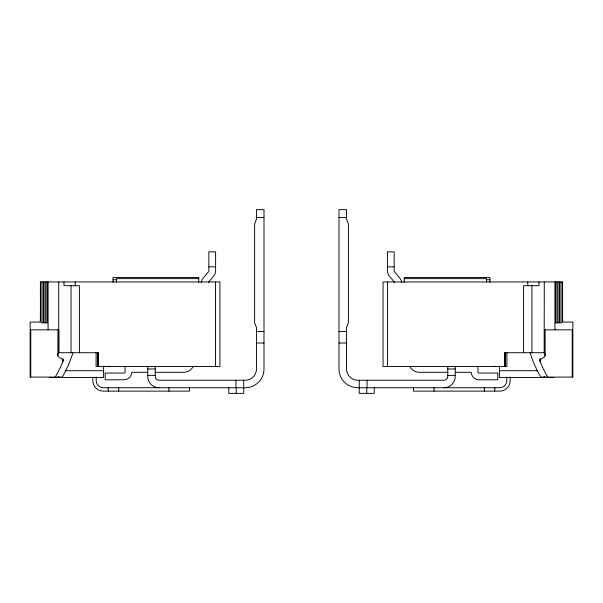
<?xml version="1.0" encoding="UTF-8"?>
<svg xmlns="http://www.w3.org/2000/svg" width="603" height="603" viewBox="0 0 603 603"><rect width="100%" height="100%" fill="white"/><g stroke="black" fill="none" stroke-linecap="round" stroke-linejoin="round"><path stroke-width="0.9" d="M545.12 329.849L545.12 355.747C544.667 358.491 540.182 357.805 539.986 360.782A11.156 4.545 3.8 0 0 540.145 361.544A514.54 209.64 3.8 0 0 547.75 377.094M55.25 377.094A514.54 209.64 -3.8 0 0 62.855 361.544A11.156 4.545 -3.8 0 0 63.014 360.782C62.177 357.428 55.325 357.526 58.491 352.725L98.297 352.725M208.352 282.536L213.65 276.068A8.623 8.623 0 0 0 215.61 270.604L215.61 251.85L208.864 251.85L208.864 270.604A1.877 1.877 0 0 1 208.434 271.787L203.128 278.254A8.623 8.623 0 0 0 201.251 282.543M256.501 217.555L264.001 217.555M338.999 217.555L346.499 217.555M208.864 266.85L215.61 266.85M387.39 266.85L394.136 266.85M198.741 278.624L116.424 278.624L116.424 282.257M404.259 278.624L486.576 278.624L486.576 282.257M113.055 279.754L116.824 279.754M486.176 279.754L489.945 279.754M45.368 322.854L43.597 322.854L43.597 281.948M47.886 322.854L46.114 322.854L46.114 281.948M555.114 322.854L556.886 322.854L556.886 281.948M557.632 322.854L559.403 322.854L559.403 281.948M544.17 329.849L572.232 329.849L572.232 377.094M256.501 331.499L264.001 331.499M338.999 331.499L346.499 331.499M256.501 343.009L264.001 343.009M338.999 343.009L346.499 343.009M504.703 352.725L544.509 352.725L545.12 355.747M147.758 368.998L155.257 368.998M447.743 368.998L455.242 368.998M65.312 370.724L103.588 370.724M499.412 370.724L537.688 370.724M147.577 372.3L131.808 372.3A7.877 7.877 0 0 1 123.947 379.8L105.193 379.8L105.193 373.046L123.947 373.046A1.123 1.123 0 0 0 125.07 371.923L125.07 366.488M155.001 372.3L183.757 372.3A10.5 10.5 0 0 0 193.111 366.564M447.999 372.3L419.243 372.3A10.5 10.5 0 0 1 409.889 366.564M455.423 372.3L471.192 372.3A7.877 7.877 0 0 0 479.053 379.8L497.807 379.8L497.807 373.046L479.053 373.046A1.123 1.123 0 0 1 477.93 371.923L477.93 366.488M147.758 375.375L155.257 375.375M447.743 375.375L455.242 375.375M49.212 377.47L103.588 377.47L103.588 366.021M553.788 377.47L499.412 377.47L499.412 366.021M394.648 282.536L389.35 276.068A8.623 8.623 0 0 1 387.39 270.604L387.39 251.85L394.136 251.85L394.136 270.604A1.877 1.877 0 0 0 394.566 271.787L399.872 278.254A8.623 8.623 0 0 1 401.749 282.543M561.921 281.948L561.921 322.854L560.074 322.854L560.074 281.948M557.994 281.948L557.994 322.854M555.476 281.948L555.476 322.854M554.918 281.948L554.918 329.849M544.283 281.948L544.17 352.725M540.137 358.747L540.137 361.544M539.986 358.906L539.986 360.782M539.014 281.948L539.014 285.694L523.608 285.694L523.608 352.725M531.929 285.671L531.929 352.725M527.761 281.948L527.761 285.694M510.176 377.011L510.176 380.621A10.5 10.5 0 0 1 499.676 391.121L413.432 391.121L413.432 387.744M506.912 352.454L506.912 366.556L383.063 366.556L383.063 281.948L562.607 281.948L562.599 318.316A3.769 0.55 -90 0 0 563.149 322.055L572.85 322.07L572.85 377.094L540.748 377.094A522.695 212.965 3.8 0 1 535.931 367.875A523.66 213.356 3.8 0 1 530.097 352.725M506.806 377.011L506.806 380.621A7.123 7.123 0 0 1 499.676 387.744L357.745 387.744A18.746 18.746 0 0 1 338.999 368.998L338.999 209.633L346.499 209.633L346.499 219.153L348.376 223.879L348.376 322.876L346.499 327.602L346.499 368.998A11.246 11.246 0 0 0 357.745 380.244L443.996 380.244A3.746 3.746 0 0 0 447.743 376.498L447.743 366.556M505.148 352.469L505.148 366.556M505.043 352.348L505.043 366.556M504.703 352.348L504.703 366.556M494.807 387.744L494.807 391.121M489.945 282.257L489.945 277.501L404.259 277.501L404.259 282.257M484.307 387.744L484.307 391.121M455.242 366.556L455.242 376.498A11.246 11.246 0 0 1 443.996 387.744M434.054 387.744L434.054 391.121M387.548 281.948L387.548 366.556M374.244 387.744L374.244 393.367L359.245 393.367L359.305 380.244M367.076 380.244L367.076 387.744M366.745 387.744L366.745 393.367M243.695 380.244L243.755 393.367L228.756 393.367L228.756 387.744M236.255 387.744L236.255 393.367M235.924 380.244L235.924 387.744M215.452 281.948L215.452 366.556M198.741 282.257L198.741 277.501L113.055 277.501L113.055 282.257M189.568 387.744L189.568 391.121L103.324 391.121A10.5 10.5 0 0 1 92.824 380.621L92.824 377.011M168.946 387.744L168.946 391.121M155.257 366.556L155.257 376.498A3.746 3.746 0 0 0 159.004 380.244L245.255 380.244A11.246 11.246 0 0 0 256.501 368.998L256.501 327.602L254.624 322.876L254.624 223.879L256.501 219.153L256.501 209.633L264.001 209.633L264.001 368.998A18.746 18.746 0 0 1 245.255 387.744L103.324 387.744A7.123 7.123 0 0 1 96.194 380.621L96.194 377.011M147.758 366.556L147.758 376.498A11.246 11.246 0 0 0 159.004 387.744M118.693 387.744L118.693 391.121M108.193 387.744L108.193 391.121M98.297 352.348L98.297 366.556M97.957 352.348L97.957 366.556M97.852 352.469L97.852 366.556M96.088 352.454L96.088 366.556L219.937 366.556L219.937 281.948L40.393 281.948L40.401 318.316A3.769 0.55 90 0 1 39.851 322.055L30.15 322.07L30.15 377.094L62.252 377.094A522.695 212.965 -3.8 0 0 67.069 367.875A523.66 213.356 -3.8 0 0 72.903 352.725M79.392 352.725L79.392 285.694L63.986 285.694L63.986 281.948M75.239 281.948L75.239 285.694M71.071 285.671L71.071 352.725M63.014 358.906L63.014 360.782M62.863 358.747L62.863 361.544M58.83 352.725L58.83 329.849L30.768 329.849L30.768 377.094M58.717 281.948L58.717 352.725M57.956 329.849L57.88 355.747M48.082 281.948L48.082 329.849M47.524 281.948L47.524 322.854M45.006 281.948L45.006 322.854M42.926 281.948L42.926 322.854L41.079 322.854L41.079 281.948M495.01 366.285A6.377 6.377 0 0 1 493.043 366.594M544.622 377.229A7.032 1.817 90 0 1 544.147 376.468M109.957 366.594A6.377 6.377 0 0 1 107.99 366.285M58.853 376.468A7.032 1.817 -90 0 1 58.378 377.229"/></g></svg>
